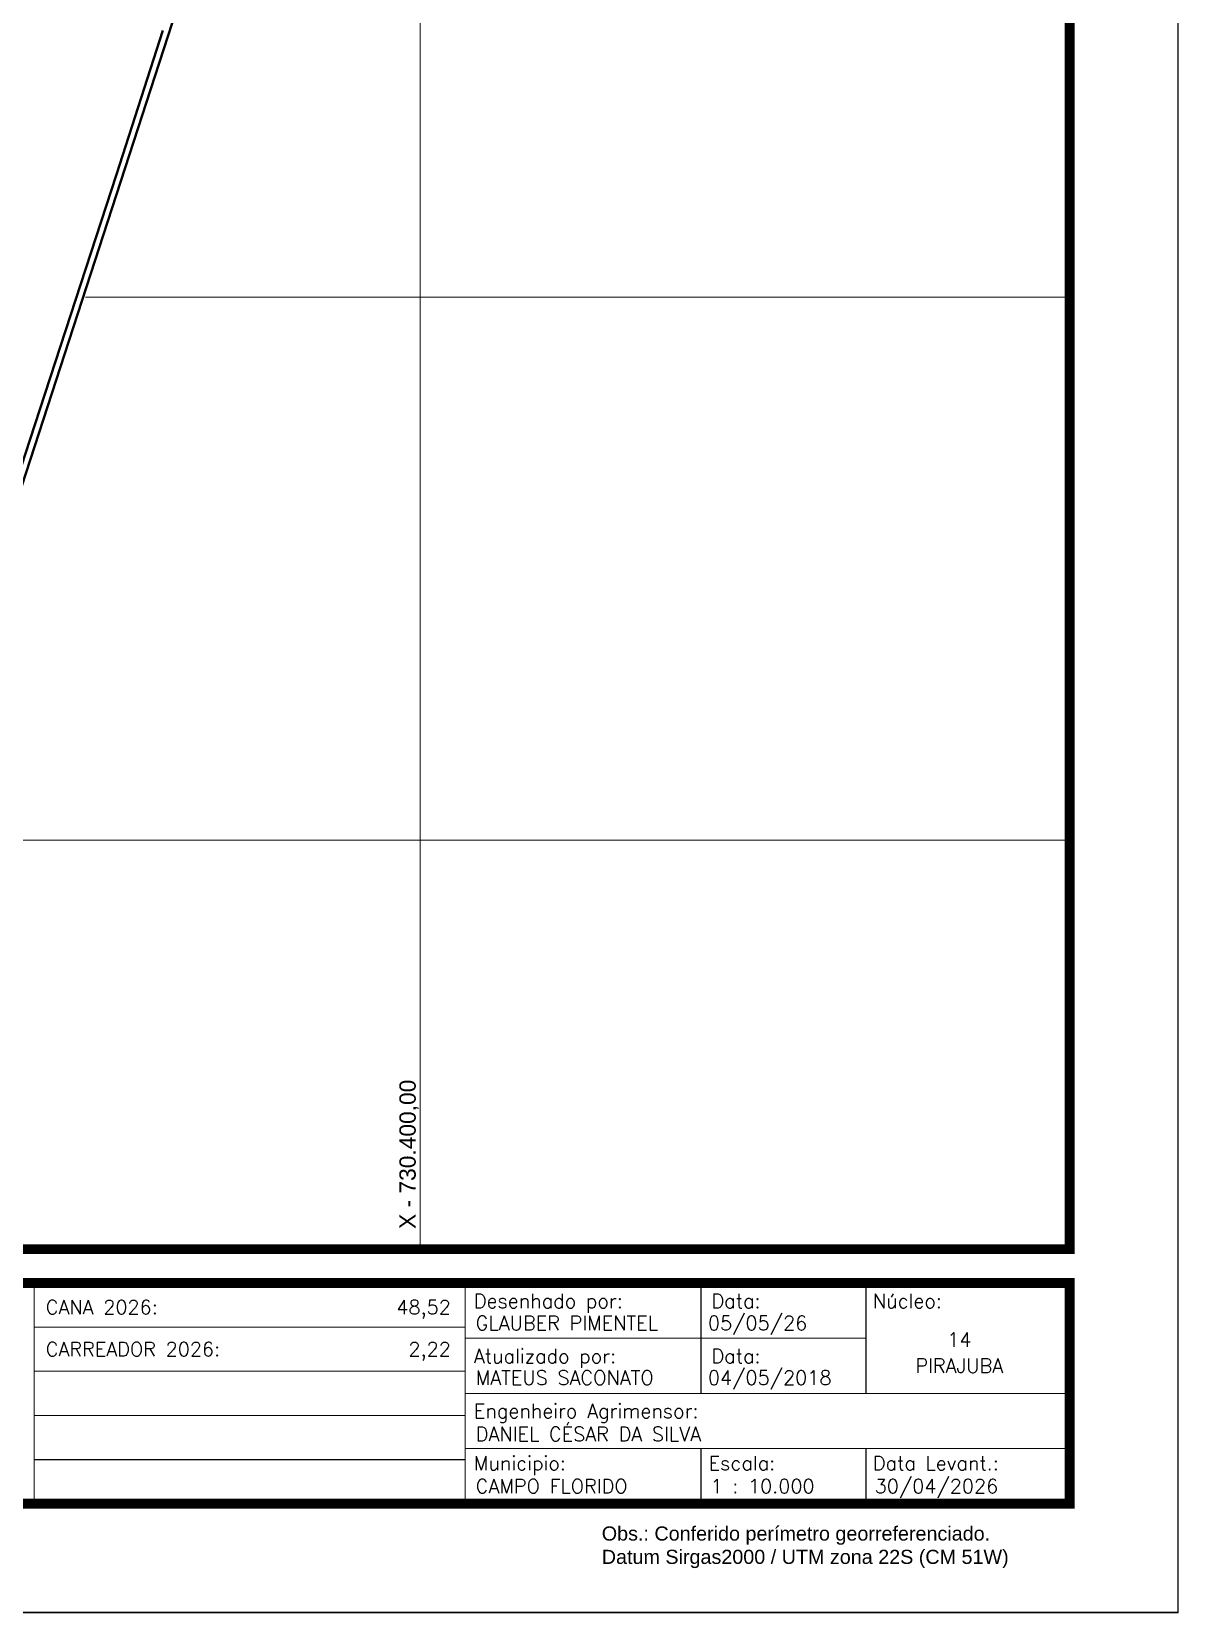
# Model space of a CAD drawing. Header units: millimetres. Extents: x 728997 to 731098, y 7795889 to 7798859.
# Drawn here: x 730043 to 731098, y 7795889 to 7797344 of the extents above; entities that cross this region are included whole.
import ezdxf
from ezdxf.enums import TextEntityAlignment as Align

# ---------------------------------------------------------------- set-up
doc = ezdxf.new("R2010")
doc.units = ezdxf.units.MM
doc.linetypes.add('LIN0', pattern=[0])
for name, color, linetype, lineweight in [('0114000536', 1, 'Continuous', 40), ('0114000536003', 5, 'Continuous', 40), ('MALHA', 253, 'Continuous', 13)]:
    doc.layers.add(name, color=color, linetype=linetype, lineweight=lineweight)
doc.layers.add('MARGEM', color=5, linetype='Continuous')
doc.styles.add('marcelo', font='arial.ttf')
doc.styles.add('SIMPLEX', font='simplex', dxfattribs={"height": 0.2})
doc.styles.add('tGArial11', font='arial.ttf', dxfattribs={"height": 0.0017})

msp = doc.modelspace()

# ---------------------------------------------------------------- linework, layer by layer
at = {"layer": '0114000536', "linetype": 'Continuous'}
msp.add_lwpolyline([(729640.7, 7796617.8), (729642.3, 7796609.9), (729650.1, 7796604.8), (729665.2, 7796602.4), (729950, 7796670.2), (730183.7, 7797389.3), (730411.2, 7798112.6), (730262.9, 7798131.1), (730262.4, 7798140.2), (730156.9, 7798151.8), (729874.1, 7797481), (729573.8, 7796788.2), (729585.9, 7796781), (729589, 7796779.4), (729592.8, 7796777.6), (729602.1, 7796773.6), (729628, 7796762.6), (729653.8, 7796751.8), (729660.3, 7796748.8), (729666.9, 7796742.9), (729669.1, 7796732.2), (729666.5, 7796708), (729659, 7796675)], close=True, dxfattribs=at)
at = {"layer": '0114000536003'}
msp.add_lwpolyline([(730163.2, 7797345.4), (730120.6, 7797212.8), (730045.6, 7796982.3), (729948.4, 7796685.3)], dxfattribs=at)
at = {"layer": 'MALHA', "color": 252}
for points in [[(730400, 7796223.4), (730400, 7798063.5)], [(730092, 7797100), (730997.5, 7797100)], [(729664.7, 7796600), (730997.5, 7796600)]]:
    msp.add_lwpolyline(points, dxfattribs=at)
at = {"layer": 'MARGEM', "color": 174, "linetype": 'LIN0'}
msp.add_line((731097.6, 7795889), (728997.5, 7795889), dxfattribs=at)
at = {"layer": 'MARGEM', "color": 174, "linetype": 'LIN0', "flags": 128}
msp.add_lwpolyline([(731097.5, 7795889), (731097.5, 7798859), (728997.5, 7798859), (728997.5, 7795889)], close=True, dxfattribs=at)
at = {"layer": 'MARGEM', "color": 174, "linetype": 'LIN0', "const_width": 9.09, "flags": 128}
for points in [[(730997.5, 7796223.4), (730997.5, 7798759), (729097.5, 7798759), (729097.5, 7796223.4)], [(729097.5, 7796192.3), (730997.5, 7796192.3), (730997.5, 7795989), (729097.5, 7795989)]]:
    msp.add_lwpolyline(points, close=True, dxfattribs=at)
at = {"layer": 'MARGEM', "color": 174, "linetype": 'LIN0', "const_width": 1.01, "flags": 128}
for points in [[(730044.8, 7796192.3), (730044.8, 7795991.5)], [(730441.5, 7796192.3), (730441.5, 7795991.5)], [(730658.4, 7796090.6), (730658.4, 7796192.3)], [(730810.2, 7796090.6), (730810.2, 7796192.3)], [(730044.8, 7796151.6), (730441.5, 7796151.6)], [(730441.5, 7796141.5), (730810.2, 7796141.5)], [(730044.8, 7796111), (730441.5, 7796111)], [(730441.5, 7796090.6), (730997.6, 7796090.6)], [(730044.8, 7796070.3), (730441.5, 7796070.3)], [(730441.5, 7796039.8), (730997.5, 7796039.8)], [(730658.4, 7796039.8), (730658.4, 7795989.4)], [(730810.2, 7796039.8), (730810.2, 7795989.4)], [(730044.8, 7796029.6), (730441.5, 7796029.6)]]:
    msp.add_lwpolyline(points, dxfattribs=at)

# ---------------------------------------------------------------- texts
at = {"layer": 'MALHA', "color": 252, "style": 'tGArial11'}
msp.add_text('X - 730.400,00', height=15, rotation=90, dxfattribs=at).set_placement((730395.9, 7796242))
at = {"layer": 'MARGEM', "color": 7, "linetype": 'Continuous', "style": 'SIMPLEX'}
for s, p in [('CANA 2026:', (730055.5, 7796176.4)), ('GLAUBER PIMENTEL', (730451.1, 7796161.9)), ('05/05/26', (730664.8, 7796161.9)), ('CARREADOR 2026:', (730055.5, 7796137.9)), ('MATEUS SACONATO', (730451.1, 7796111.6)), ('04/05/2018', (730664.8, 7796111.6)), ('DANIEL CÉSAR DA SILVA', (730451.1, 7796059.7)), ('CAMPO FLORIDO', (730451.1, 7796011.6)), ('1 : 10.000', (730667.1, 7796011.6)), ('30/04/2026', (730818.2, 7796011.6))]:
    msp.add_text(s, height=13, dxfattribs=at).set_placement(p, align=Align.TOP_LEFT)
for s, p in [('48,52', (730428.2, 7796176.4)), ('2,22', (730428.2, 7796137.9))]:
    msp.add_text(s, height=13, dxfattribs=at).set_placement(p, align=Align.TOP_RIGHT)
at = {"layer": 'MARGEM', "color": 7, "linetype": 'Continuous', "lineweight": 9}
for s, style, p in [('Desenhado por:', 'SIMPLEX', (730449.4, 7796182.2)), ('Data:', 'SIMPLEX', (730668, 7796182.2)), ('Núcleo:', 'SIMPLEX', (730816.5, 7796182.2)), ('Atualizado por:', 'SIMPLEX', (730449.4, 7796131.5)), ('Data:', 'SIMPLEX', (730668, 7796131.5)), ('Engenheiro Agrimensor:', 'SIMPLEX', (730449.4, 7796080.9)), ('Municipio:', 'SIMPLEX', (730449.4, 7796032.8)), ('Escala:', 'SIMPLEX', (730665.4, 7796032.8)), ('Data Levant.:', 'SIMPLEX', (730816.5, 7796032.8)), ('Obs.: Conferido perímetro georreferenciado.', 'marcelo', (730567.1, 7795968.1)), ('Datum Sirgas2000 / UTM zona 22S (CM 51W)', 'marcelo', (730567.1, 7795946.6))]:
    msp.add_text(s, height=13, dxfattribs=dict(at, style=style)).set_placement(p, align=Align.TOP_LEFT)
at = {"layer": 'MARGEM', "color": 7, "linetype": 'Continuous', "style": 'SIMPLEX'}
for s, p in [('14', (730896, 7796140.1)), ('PIRAJUBA', (730896, 7796116.1))]:
    msp.add_text(s, height=13, dxfattribs=at).set_placement(p, align=Align.MIDDLE_CENTER)

doc.saveas('drawing.dxf')
